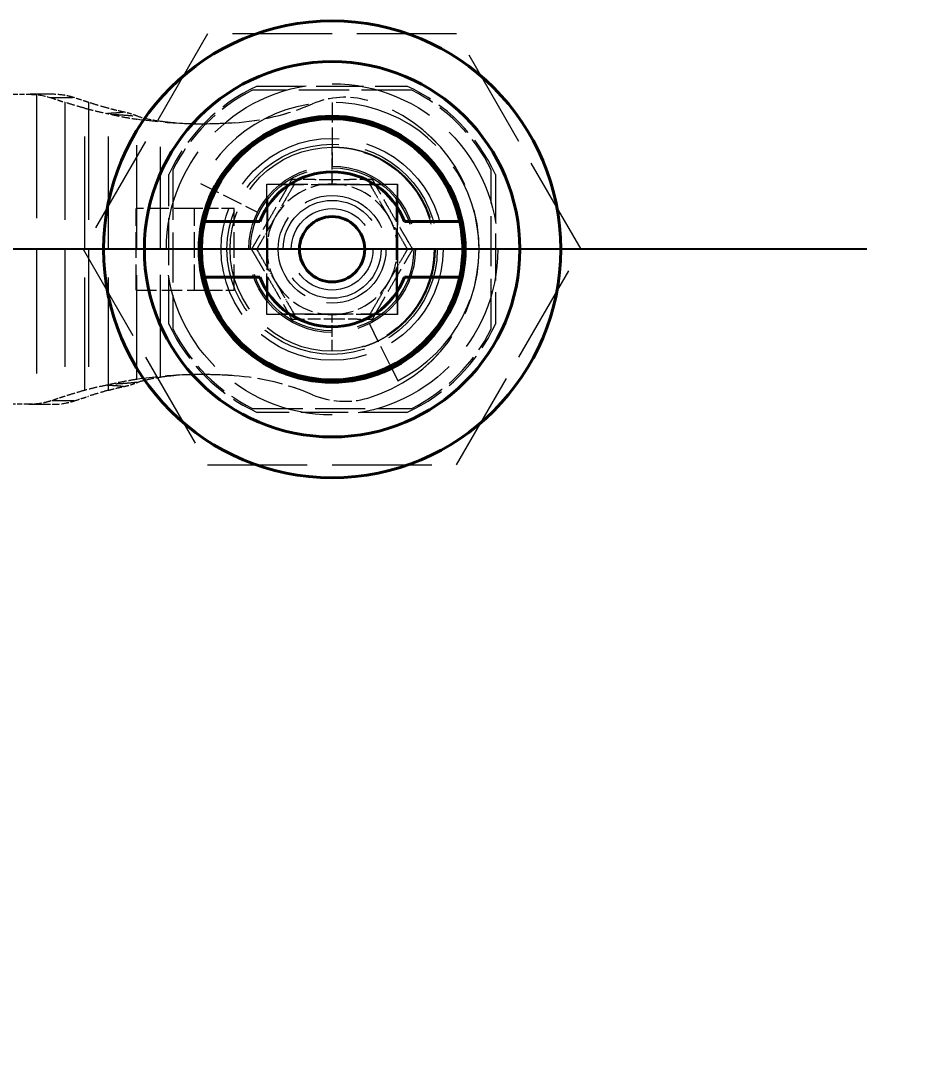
# Model space of a CAD drawing. Header units: millimetres. Extents: x 0 to 2523, y 0 to 1782.
# Drawn here: x 826.2 to 880.4, y 566.2 to 630.1 of the extents above; entities that cross this region are included whole.
import ezdxf

# ---------------------------------------------------------------- set-up
doc = ezdxf.new("R2010")
doc.units = ezdxf.units.MM
doc.header["$LTSCALE"] = 3
doc.linetypes.add('DASHED', pattern=[0.2067, 0.1654, -0.0413])
for name, color, linetype, lineweight in [('가려진 것(ISO)', 2, 'DASHED', 18), ('가려진 좁은 것(ISO)', 2, 'DASHED', 18), ('가시적인 것(ISO)', 3, 'Continuous', 40), ('치수(ISO)', 2, 'Continuous', 25)]:
    doc.layers.add(name, color=color, linetype=linetype, lineweight=lineweight)
doc.styles.add('치수 텍스트_PSTEK_POSCO', font='isocp.shx')
doc.dimstyles.new('치수_PSTEK_POSCO', dxfattribs={"dimscale": 3, "dimtxt": 2.5, "dimasz": 1.5, "dimexe": 1, "dimexo": 1.5, "dimgap": 1, "dimtad": 1, "dimrnd": 1e-08, "dimdsep": 46, "dimtxsty": '치수 텍스트_PSTEK_POSCO', "dimcen": 0.09, "dimdle": 10, "dimclrd": 7, "dimclre": 7, "dimclrt": 2, "dimadec": 1, "dimazin": 2, "dimtfac": 1, "dimtmove": 0, "dimatfit": 3, "dimfxl": 0, "dimtolj": 1, "dimlwd": -1, "dimlwe": -1, "dimarcsym": 0})

# ---------------------------------------------------------------- blocks, each defined once
blk = doc.blocks.new('*D47')
at = {"layer": 'Defpoints', "color": 0, "transparency": 16777216}
for p in [(882.527, 616.067), (749.664, 506.067), (882.527, 506.067)]:
    blk.add_point(p, dxfattribs=at)
at = {"layer": '치수(ISO)', "color": 7, "transparency": 16777216}
for p, q in [((878.027, 616.067), (746.664, 616.067)), ((749.664, 611.567), (749.664, 510.567)), ((878.027, 506.067), (746.664, 506.067))]:
    blk.add_line(p, q, dxfattribs=at)
for points in [[(748.914, 611.567), (750.414, 611.567), (749.664, 616.067)], [(748.914, 510.567), (750.414, 510.567), (749.664, 506.067)]]:
    blk.add_solid(points, dxfattribs=at)
at = {"layer": '치수(ISO)', "color": 2, "transparency": 16777216, "insert": (742.914, 555.814), "char_height": 7.5, "attachment_point": 4, "rotation": 90, "style": '치수 텍스트_PSTEK_POSCO'}
blk.add_mtext('\\A1;110', dxfattribs=at)

msp = doc.modelspace()

# ---------------------------------------------------------------- linework, layer by layer
at = {"layer": '가려진 것(ISO)', "ltscale": 12.296404}
for p, q in [((837.6516, 629.2737), (830.0266, 616.0669)), ((852.9016, 629.2737), (837.6516, 629.2737)), ((860.5266, 616.0669), (852.9016, 629.2737)), ((830.0266, 616.0669), (837.6516, 602.86)), ((852.9016, 602.86), (860.5266, 616.0669)), ((837.6516, 602.86), (852.9016, 602.86))]:
    msp.add_line(p, q, dxfattribs=at)
at = {"layer": '가려진 것(ISO)', "ltscale": 5.818844}
for p, q in [((840.694, 626.0669), (849.8591, 626.0669)), ((835.2766, 611.4843), (835.2766, 620.6494)), ((855.2766, 620.6494), (855.2766, 611.4843)), ((849.8591, 606.0669), (840.694, 606.0669))]:
    msp.add_line(p, q, dxfattribs=at)
at = {"layer": '가려진 것(ISO)', "ltscale": 0.617843}
for p, q in [((825.7306, 625.5669), (826.6978, 625.5669)), ((826.6978, 606.5669), (825.7306, 606.5669))]:
    msp.add_line(p, q, dxfattribs=at)
at = {"layer": '가려진 것(ISO)', "ltscale": 2.698401}
for p, q in [((828.133, 625.5669), (826.6978, 625.5669)), ((826.6978, 606.5669), (828.133, 606.5669))]:
    msp.add_line(p, q, dxfattribs=at)
at = {"layer": '가려진 것(ISO)', "ltscale": 6.187803}
for p, q in [((850.1497, 625.8169), (840.4034, 625.8169)), ((835.5266, 620.94), (835.5266, 611.1937)), ((855.0266, 611.1937), (855.0266, 620.94)), ((840.4034, 606.3169), (850.1497, 606.3169))]:
    msp.add_line(p, q, dxfattribs=at)
at = {"layer": '가려진 것(ISO)', "ltscale": 2.539495}
for p, q in [((846.0481, 625.3835), (846.0498, 625.3835)), ((841.2766, 620.0669), (841.2783, 620.0669)), ((841.2766, 612.0669), (841.2783, 612.0669)), ((846.0481, 606.7502), (846.0498, 606.7502))]:
    msp.add_line(p, q, dxfattribs=at)
at = {"layer": '가려진 것(ISO)', "ltscale": 2.476006}
for p, q in [((837.2261, 620.0906), (840.7146, 618.347)), ((847.5567, 611.5049), (849.3003, 608.0164))]:
    msp.add_line(p, q, dxfattribs=at)
at = {"layer": '가려진 것(ISO)', "ltscale": 5.079091}
for p, q in [((841.2766, 612.0669), (841.2766, 620.0669)), ((841.2783, 612.0669), (841.2783, 620.0669)), ((849.2766, 620.0669), (849.2766, 612.0669)), ((849.2783, 620.0669), (849.2783, 612.0669))]:
    msp.add_line(p, q, dxfattribs=at)
at = {"layer": '가려진 것(ISO)', "ltscale": 5.079092}
for p, q in [((841.2783, 620.0669), (849.2783, 620.0669)), ((849.2783, 612.0669), (841.2783, 612.0669))]:
    msp.add_line(p, q, dxfattribs=at)
at = {"layer": '가려진 것(ISO)', "ltscale": 3.892509}
for p, q in [((848.3421, 620.0169), (842.211, 620.0169)), ((841.3266, 619.1324), (841.3266, 613.0013)), ((849.2266, 613.0013), (849.2266, 619.1324)), ((842.211, 612.1169), (848.3421, 612.1169))]:
    msp.add_line(p, q, dxfattribs=at)
at = {"layer": '가려진 것(ISO)', "ltscale": 3.174394}
for p, q in [((833.2783, 613.5669), (833.2783, 618.5669)), ((839.2783, 613.5669), (839.2783, 618.5669)), ((839.2789, 613.5669), (839.2789, 618.5669))]:
    msp.add_line(p, q, dxfattribs=at)
at = {"layer": '가려진 것(ISO)', "ltscale": 2.520347}
for p, q in [((836.844, 618.5669), (833.2783, 618.5669)), ((833.2783, 613.5669), (836.844, 613.5669))]:
    msp.add_line(p, q, dxfattribs=at)
at = {"layer": '가려진 것(ISO)', "ltscale": 1.545837}
for p, q in [((839.2789, 618.5669), (836.844, 618.5669)), ((836.844, 613.5669), (839.2789, 613.5669))]:
    msp.add_line(p, q, dxfattribs=at)
at = {"layer": '가려진 것(ISO)', "ltscale": 12.855655}
msp.add_circle((845.2766, 616.0669), 10.15, dxfattribs=at)
at = {"layer": '가려진 것(ISO)', "ltscale": 13.780249}
msp.add_circle((845.2766, 616.0669), 6.8, dxfattribs=at)
at = {"layer": '가려진 것(ISO)', "ltscale": 12.918983}
msp.add_circle((845.2766, 616.0669), 5.1, dxfattribs=at)
at = {"layer": '가려진 것(ISO)', "ltscale": 12.665669}
for radius in [5, 2.5]:
    msp.add_circle((845.2766, 616.0669), radius, dxfattribs=at)
at = {"layer": '가려진 것(ISO)', "ltscale": 15.198803}
msp.add_circle((845.2766, 616.0669), 3, dxfattribs=at)
at = {"layer": '가려진 것(ISO)', "ltscale": 4.968216}
for start, end in [(114.619977, 155.380023), (24.619977, 65.380023), (204.619977, 245.380023), (294.619977, 335.380023)]:
    msp.add_arc((845.2766, 616.0669), 11, start, end, dxfattribs=at)
at = {"layer": '가려진 것(ISO)', "ltscale": 4.455295}
for start, end in [(116.556309, 153.443691), (26.556309, 63.443691), (206.556309, 243.443691), (296.556309, 333.443691)]:
    msp.add_arc((845.2766, 616.0669), 10.9, start, end, dxfattribs=at)
at = {"layer": '가려진 것(ISO)', "ltscale": 13.73512}
msp.add_arc((845.2766, 616.0669), 9, 296.556309, 153.443691, dxfattribs=at)
at = {"layer": '가려진 것(ISO)', "ltscale": 2.659358}
for start, end in [(90, 150), (29.999997, 90), (150, 209.999997), (330, 29.999997), (209.999997, 270), (270, 330)]:
    msp.add_arc((845.2766, 616.0669), 4, start, end, dxfattribs=at)
at = {"layer": '가려진 것(ISO)', "ltscale": 2.19112}
for centre, major_axis, start_param, end_param in [((846.0481, 620.3835), (-1.9645, 4.5979), 5.5929275, 6.2831853), ((846.0498, 620.3835), (1.4128, 4.7962), 0, 0.6902579), ((846.0481, 611.7502), (1.4128, -4.7962), 5.5929273, 6.2831853), ((846.0498, 611.7502), (-1.9645, -4.5979), 0, 0.690258)]:
    msp.add_ellipse(centre, major_axis=major_axis, ratio=0.9999999, start_param=start_param, end_param=end_param, dxfattribs=at)
at = {"layer": '가려진 것(ISO)', "ltscale": 3.154497}
for centre, major_axis, start_param, end_param in [((838.1899, 638.775), (0, -15), 0.0725483, 0.4037923), ((838.1916, 638.775), (0, -15), 0.0725482, 0.4037923), ((838.1899, 593.3587), (0, 15), 5.879393, 6.2106371), ((838.1916, 593.3587), (0, 15), 5.879393, 6.2106371)]:
    msp.add_ellipse(centre, major_axis=major_axis, ratio=0.9999999, start_param=start_param, end_param=end_param, dxfattribs=at)
at = {"layer": '가려진 것(ISO)', "ltscale": 13.117392}
for centre, major_axis, start_param, end_param in [((844.7766, 616.0669), (0, 9.5), 3.4280583, 5.9967198), ((844.7783, 616.0669), (0, -9.5), 0.2864657, 2.8551271)]:
    msp.add_ellipse(centre, major_axis=major_axis, ratio=0.9999999, start_param=start_param, end_param=end_param, dxfattribs=at)
at = {"layer": '가려진 것(ISO)', "ltscale": 0.917555}
msp.add_open_spline([(826.6978, 625.5669), (827.1603, 625.5655), (827.6064, 625.4979), (828.0071, 625.3711), (828.0231, 625.3659), (828.039, 625.3607)], degree=3, knots=[-2.32675333, -2.32675333, -2.32675333, -2.32675333, -2.19233301, -2.19233301, -2.18674205, -2.18674205, -2.18674205, -2.18674205], dxfattribs=at)
at = {"layer": '가려진 것(ISO)', "ltscale": 0.690815}
for points, knots in [([(828.039, 625.3607), (828.1991, 625.3077), (828.3522, 625.2573), (828.498, 625.2096), (828.6153, 625.1711), (828.7279, 625.1344), (828.8356, 625.0994), (828.8617, 625.0909), (828.8875, 625.0825), (828.913, 625.0742)], [0, 0, 0, 0, 0.5, 0.5, 0.5, 0.9025059, 0.9025059, 0.9025059, 1, 1, 1, 1]), ([(828.913, 607.0595), (828.8875, 607.0512), (828.8617, 607.0428), (828.8356, 607.0343), (828.7279, 606.9993), (828.6153, 606.9626), (828.498, 606.9241), (828.3522, 606.8764), (828.1991, 606.826), (828.039, 606.7731)], [0, 0, 0, 0, 0.0974908, 0.0974908, 0.0974908, 0.5, 0.5, 0.5, 1, 1, 1, 1])]:
    msp.add_open_spline(points, degree=3, knots=knots, dxfattribs=at)
at = {"layer": '가려진 것(ISO)', "ltscale": 0.917635}
for points, knots in [([(829.4742, 625.3607), (829.3435, 625.4035), (829.2083, 625.4407), (828.7694, 625.5351), (828.4512, 625.5654), (828.133, 625.5669)], [-2.39231706, -2.39231706, -2.39231706, -2.39231706, -2.3486929, -2.3486929, -2.25464695, -2.25464695, -2.25464695, -2.25464695]), ([(828.133, 606.5669), (828.4512, 606.5683), (828.7694, 606.5986), (829.2083, 606.693), (829.3435, 606.7303), (829.4742, 606.773)], [-3.84910613, -3.84910613, -3.84910613, -3.84910613, -3.75506018, -3.75506018, -3.71143601, -3.71143601, -3.71143601, -3.71143601])]:
    msp.add_open_spline(points, degree=3, knots=knots, dxfattribs=at)
at = {"layer": '가려진 것(ISO)', "ltscale": 0.690919}
for points, knots in [([(830.3483, 625.0742), (830.3224, 625.0826), (830.2963, 625.0911), (830.2698, 625.0997), (830.1624, 625.1347), (830.0501, 625.1713), (829.9332, 625.2096), (829.7874, 625.2573), (829.6342, 625.3077), (829.4742, 625.3607)], [0, 0, 0, 0, 0.0988299, 0.0988299, 0.0988299, 0.5, 0.5, 0.5, 1, 1, 1, 1]), ([(829.4742, 606.773), (829.6344, 606.8261), (829.7875, 606.8764), (829.9333, 606.9242), (830.0503, 606.9625), (830.1625, 606.999), (830.2698, 607.034), (830.2963, 607.0426), (830.3224, 607.0511), (830.3483, 607.0595)], [0, 0, 0, 0, 0.5, 0.5, 0.5, 0.9010945, 0.9010945, 0.9010945, 1, 1, 1, 1])]:
    msp.add_open_spline(points, degree=3, knots=knots, dxfattribs=at)
at = {"layer": '가려진 것(ISO)', "ltscale": 1.037947}
for points, knots in [([(830.1422, 624.7063), (829.9365, 624.7627), (829.7311, 624.8215), (829.3214, 624.9441), (829.1169, 625.0079), (828.913, 625.0742)], [-0.16348834, -0.16348834, -0.16348834, -0.16348834, -0.08174464, -0.08174464, -0.000001, -0.000001, -0.000001, -0.000001]), ([(831.5775, 624.7063), (831.3718, 624.7626), (831.1664, 624.8215), (830.7567, 624.9441), (830.5522, 625.0079), (830.3483, 625.0742)], [-0.16348865, -0.16348865, -0.16348865, -0.16348865, -0.08174478, -0.08174478, -0.000001, -0.000001, -0.000001, -0.000001]), ([(830.1422, 607.4274), (829.9365, 607.3711), (829.7311, 607.3123), (829.3214, 607.1896), (829.1169, 607.1258), (828.913, 607.0595)], [-0.16348834, -0.16348834, -0.16348834, -0.16348834, -0.08174464, -0.08174464, -0.000001, -0.000001, -0.000001, -0.000001]), ([(831.5775, 607.4274), (831.3718, 607.3711), (831.1664, 607.3123), (830.7567, 607.1896), (830.5522, 607.1258), (830.3483, 607.0595)], [-0.16348865, -0.16348865, -0.16348865, -0.16348865, -0.08174478, -0.08174478, -0.000001, -0.000001, -0.000001, -0.000001])]:
    msp.add_open_spline(points, degree=3, knots=knots, dxfattribs=at)
at = {"layer": '가려진 것(ISO)', "ltscale": 1.033177}
for points, knots in [([(830.1422, 624.7063), (830.3444, 624.651), (830.5596, 624.5966), (831.0183, 624.4901), (831.2616, 624.4382), (831.5137, 624.389)], [-0.16282276, -0.16282276, -0.16282276, -0.16282276, -0.08246392, -0.08246392, -0.000001, -0.000001, -0.000001, -0.000001]), ([(831.5137, 607.7447), (831.2616, 607.6955), (831.0183, 607.6436), (830.5597, 607.5371), (830.3444, 607.4827), (830.1422, 607.4274)], [0.000001, 0.000001, 0.000001, 0.000001, 0.08245258, 0.08245258, 0.16282276, 0.16282276, 0.16282276, 0.16282276])]:
    msp.add_open_spline(points, degree=3, knots=knots, dxfattribs=at)
at = {"layer": '가려진 것(ISO)', "ltscale": 0.746982}
msp.add_open_spline([(832.5436, 624.4721), (832.3661, 624.5103), (832.1965, 624.5491), (832.0353, 624.5883), (831.8741, 624.6275), (831.7214, 624.667), (831.5775, 624.7063)], degree=3, knots=[0, 0, 0, 0, 0.5, 0.5, 0.5, 1, 1, 1, 1], dxfattribs=at)
at = {"layer": '가려진 것(ISO)', "ltscale": 0.156232}
for points, knots in [([(831.5137, 624.389), (831.5514, 624.3817), (831.5891, 624.3738), (831.6647, 624.3571), (831.7026, 624.3483), (831.7405, 624.339)], [0.000001, 0.000001, 0.000001, 0.000001, 0.012313333, 0.012313333, 0.024625639, 0.024625639, 0.024625639, 0.024625639]), ([(831.7405, 607.7947), (831.7026, 607.7854), (831.6647, 607.7766), (831.5891, 607.7599), (831.5514, 607.7521), (831.5137, 607.7447)], [0.000001, 0.000001, 0.000001, 0.000001, 0.01231331, 0.01231331, 0.024625646, 0.024625646, 0.024625646, 0.024625646])]:
    msp.add_open_spline(points, degree=3, knots=knots, dxfattribs=at)
at = {"layer": '가려진 것(ISO)', "ltscale": 1.041271}
for points, knots in [([(831.7405, 624.339), (831.9933, 624.2768), (832.254, 624.2217), (832.7849, 624.1219), (833.0542, 624.0773), (833.3246, 624.0372)], [-0.16423316, -0.16423316, -0.16423316, -0.16423316, -0.08209167, -0.08209167, -0.00008865, -0.00008865, -0.00008865, -0.00008865]), ([(833.3246, 608.0965), (833.0543, 608.0564), (832.7851, 608.0119), (832.2542, 607.912), (831.9934, 607.8569), (831.7405, 607.7947)], [0.00008865, 0.00008865, 0.00008865, 0.00008865, 0.0820562, 0.0820562, 0.16423317, 0.16423317, 0.16423317, 0.16423317])]:
    msp.add_open_spline(points, degree=3, knots=knots, dxfattribs=at)
at = {"layer": '가려진 것(ISO)', "ltscale": 0.580682}
msp.add_open_spline([(833.3611, 624.2206), (833.2239, 624.2759), (833.0866, 624.3244), (832.9501, 624.3662), (832.8136, 624.4081), (832.6779, 624.4433), (832.5436, 624.4721)], degree=3, knots=[0, 0, 0, 0, 0.5, 0.5, 0.5, 1, 1, 1, 1], dxfattribs=at)
at = {"layer": '가려진 것(ISO)', "ltscale": 0.923971}
for points, knots in [([(834.7599, 623.9047), (834.5035, 623.9399), (834.2476, 623.9807), (833.7611, 624.0855), (833.5468, 624.1457), (833.3611, 624.2206)], [0.000001, 0.000001, 0.000001, 0.000001, 0.07765173, 0.07765173, 0.15274647, 0.15274647, 0.15274647, 0.15274647]), ([(833.3611, 607.9132), (833.5445, 607.9871), (833.7558, 608.0467), (834.2415, 608.1521), (834.5004, 608.1934), (834.7599, 608.229)], [-0.15257167, -0.15257167, -0.15257167, -0.15257167, -0.07857682, -0.07857682, -0.000001, -0.000001, -0.000001, -0.000001])]:
    msp.add_open_spline(points, degree=3, knots=knots, dxfattribs=at)
at = {"layer": '가려진 것(ISO)', "ltscale": 3.790577}
for points in [[(839.2789, 623.8145), (838.2864, 623.7424), (837.2906, 623.7248), (835.3009, 623.7992), (834.309, 623.8911), (833.3246, 624.0372)], [(839.2789, 608.3192), (838.2864, 608.3914), (837.2906, 608.4089), (835.3009, 608.3345), (834.309, 608.2426), (833.3246, 608.0965)]]:
    msp.add_open_spline(points, degree=3, knots=[-0.59728772, -0.59728772, -0.59728772, -0.59728772, -0.29865558, -0.29865558, -0.00008864, -0.00008864, -0.00008864, -0.00008864], dxfattribs=at)
at = {"layer": '가려진 것(ISO)', "ltscale": 2.873697}
for points in [[(839.2772, 623.8145), (838.6292, 623.7674), (837.9339, 623.7468), (837.3485, 623.7431), (836.763, 623.7394), (836.2874, 623.7527), (835.7365, 623.7981), (835.4221, 623.824), (835.0833, 623.8604), (834.7599, 623.9047)], [(839.2772, 608.3192), (838.6292, 608.3663), (837.9339, 608.3869), (837.3485, 608.3906), (836.763, 608.3943), (836.2874, 608.381), (835.7365, 608.3356), (835.4221, 608.3097), (835.0833, 608.2733), (834.7599, 608.229)]]:
    msp.add_open_spline(points, degree=3, knots=[0, 0, 0, 0, 0.3890197, 0.3890197, 0.3890197, 0.7780394, 0.7780394, 0.7780394, 1, 1, 1, 1], dxfattribs=at)
at = {"layer": '가려진 것(ISO)', "ltscale": 0.356764}
for points in [[(842.9672, 620.0669), (842.9672, 620.0668), (842.9637, 620.0728), (842.9502, 620.0962), (842.9397, 620.1144), (842.9114, 620.1635), (842.8929, 620.1955), (842.852, 620.2664), (842.8296, 620.3051), (842.8056, 620.3466), (842.8051, 620.3475), (842.8047, 620.3483)], [(847.586, 612.0669), (847.586, 612.0669), (847.5894, 612.0609), (847.6029, 612.0375), (847.6134, 612.0193), (847.6417, 611.9703), (847.6602, 611.9382), (847.7012, 611.8673), (847.7235, 611.8286), (847.7475, 611.7871), (847.748, 611.7862), (847.7485, 611.7854)]]:
    msp.add_open_spline(points, degree=3, knots=[0.000007253, 0.000007253, 0.000007253, 0.000007253, 0.012182988, 0.012182988, 0.025541036, 0.025541036, 0.040859243, 0.040859243, 0.055840117, 0.055840117, 0.056151409, 0.056151409, 0.056151409, 0.056151409], dxfattribs=at)
at = {"layer": '가려진 것(ISO)', "ltscale": 0.356759}
for points, knots in [([(847.586, 620.0669), (847.586, 620.0668), (847.5894, 620.0728), (847.6029, 620.0962), (847.6134, 620.1144), (847.6417, 620.1635), (847.6602, 620.1955), (847.7012, 620.2664), (847.7235, 620.3051), (847.7475, 620.3466), (847.748, 620.3475), (847.7485, 620.3483)], [-0.056046369, -0.056046369, -0.056046369, -0.056046369, -0.043826559, -0.043826559, -0.030415995, -0.030415995, -0.015038694, -0.015038694, 0, 0, 0.000312487, 0.000312487, 0.000312487, 0.000312487]), ([(842.9672, 612.0669), (842.9672, 612.0669), (842.9637, 612.0609), (842.9502, 612.0376), (842.9397, 612.0193), (842.9114, 611.9703), (842.8929, 611.9382), (842.852, 611.8673), (842.8296, 611.8286), (842.8056, 611.7871), (842.8051, 611.7862), (842.8047, 611.7854)], [-0.056046371, -0.056046371, -0.056046371, -0.056046371, -0.043826559, -0.043826559, -0.030415995, -0.030415995, -0.015038694, -0.015038694, 0, 0, 0.000312487, 0.000312487, 0.000312487, 0.000312487])]:
    msp.add_open_spline(points, degree=3, knots=knots, dxfattribs=at)
at = {"layer": '가려진 것(ISO)', "ltscale": 2.94755}
for points in [[(842.9672, 620.0668), (842.8885, 619.9306), (842.8049, 619.7859), (842.7155, 619.6309), (842.626, 619.476), (842.5307, 619.3108), (842.432, 619.14), (842.3334, 618.9691), (842.2314, 618.7925), (842.1276, 618.6127), (842.0238, 618.4329), (841.9181, 618.2499), (841.8125, 618.0669), (841.7068, 617.8838), (841.6011, 617.7008), (841.4973, 617.521), (841.3935, 617.3412), (841.2916, 617.1646), (841.1929, 616.9938), (841.0943, 616.8229), (840.9989, 616.6578), (840.9095, 616.5028), (840.82, 616.3479), (840.7364, 616.2031), (840.6578, 616.0669)], [(847.586, 612.0669), (847.6646, 612.2031), (847.7482, 612.3479), (847.8377, 612.5028), (847.9271, 612.6578), (848.0225, 612.8229), (848.1211, 612.9938), (848.2198, 613.1646), (848.3217, 613.3412), (848.4255, 613.521), (848.5293, 613.7008), (848.635, 613.8838), (848.7407, 614.0669), (848.8463, 614.2499), (848.952, 614.4329), (849.0558, 614.6127), (849.1596, 614.7925), (849.2616, 614.9691), (849.3602, 615.14), (849.4589, 615.3108), (849.5542, 615.476), (849.6437, 615.6309), (849.7331, 615.7859), (849.8167, 615.9306), (849.8953, 616.0668)]]:
    msp.add_open_spline(points, degree=3, knots=[0, 0, 0, 0, 0.125, 0.125, 0.125, 0.25, 0.25, 0.25, 0.375, 0.375, 0.375, 0.5, 0.5, 0.5, 0.625, 0.625, 0.625, 0.75, 0.75, 0.75, 0.875, 0.875, 0.875, 1, 1, 1, 1], dxfattribs=at)
at = {"layer": '가려진 것(ISO)', "ltscale": 0.319888}
for points in [[(842.9672, 620.0669), (842.8843, 619.9234), (842.8013, 619.7796), (842.7181, 619.6355)], [(847.586, 612.0669), (847.6688, 612.2103), (847.7518, 612.3541), (847.835, 612.4982)]]:
    msp.add_open_spline(points, degree=3, dxfattribs=at)
at = {"layer": '가려진 것(ISO)', "ltscale": 0.319816}
for points in [[(847.835, 619.6356), (847.7518, 619.7797), (847.6688, 619.9234), (847.586, 620.0669)], [(842.7182, 612.4981), (842.8014, 612.354), (842.8844, 612.2103), (842.9672, 612.0669)]]:
    msp.add_open_spline(points, degree=3, dxfattribs=at)
at = {"layer": '가려진 것(ISO)', "ltscale": 2.947551}
for points in [[(849.8953, 616.0669), (849.8167, 616.2031), (849.7331, 616.3479), (849.6437, 616.5028), (849.5542, 616.6578), (849.4589, 616.8229), (849.3602, 616.9938), (849.2616, 617.1646), (849.1596, 617.3412), (849.0558, 617.521), (848.952, 617.7008), (848.8463, 617.8838), (848.7407, 618.0669), (848.635, 618.2499), (848.5293, 618.4329), (848.4255, 618.6127), (848.3217, 618.7925), (848.2198, 618.9691), (848.1211, 619.14), (848.0225, 619.3108), (847.9271, 619.476), (847.8377, 619.6309), (847.7482, 619.7859), (847.6646, 619.9306), (847.586, 620.0668)], [(840.6578, 616.0668), (840.7364, 615.9306), (840.82, 615.7859), (840.9095, 615.6309), (840.9989, 615.476), (841.0943, 615.3108), (841.1929, 615.14), (841.2916, 614.9691), (841.3935, 614.7925), (841.4973, 614.6127), (841.6011, 614.4329), (841.7068, 614.2499), (841.8125, 614.0669), (841.9181, 613.8838), (842.0238, 613.7008), (842.1276, 613.521), (842.2314, 613.3412), (842.3334, 613.1646), (842.432, 612.9938), (842.5307, 612.8229), (842.626, 612.6578), (842.7155, 612.5028), (842.8049, 612.3479), (842.8885, 612.2031), (842.9672, 612.0669)]]:
    msp.add_open_spline(points, degree=3, knots=[0, 0, 0, 0, 0.125, 0.125, 0.125, 0.25, 0.25, 0.25, 0.375, 0.375, 0.375, 0.5, 0.5, 0.5, 0.625, 0.625, 0.625, 0.75, 0.75, 0.75, 0.875, 0.875, 0.875, 1, 1, 1, 1], dxfattribs=at)
at = {"layer": '가려진 것(ISO)', "ltscale": 0.413316}
for points in [[(842.4399, 619.1537), (842.332, 618.9667), (842.2237, 618.7791), (842.1153, 618.5914)], [(848.1132, 612.98), (848.2212, 613.1671), (848.3294, 613.3546), (848.4378, 613.5423)]]:
    msp.add_open_spline(points, degree=3, dxfattribs=at)
at = {"layer": '가려진 것(ISO)', "ltscale": 0.413627}
for points in [[(848.4379, 618.5912), (848.3295, 618.7791), (848.2211, 618.9668), (848.113, 619.1539)], [(842.1152, 613.5425), (842.2237, 613.3546), (842.332, 613.1669), (842.4401, 612.9798)]]:
    msp.add_open_spline(points, degree=3, dxfattribs=at)
at = {"layer": '가려진 것(ISO)', "ltscale": 0.410559}
for points in [[(841.5087, 617.5407), (841.401, 617.3542), (841.2935, 617.1679), (841.1862, 616.9821)], [(849.0445, 614.5931), (849.1521, 614.7795), (849.2597, 614.9658), (849.3669, 615.1516)]]:
    msp.add_open_spline(points, degree=3, dxfattribs=at)
at = {"layer": '가려진 것(ISO)', "ltscale": 0.41055}
for points in [[(849.3669, 616.9821), (849.2597, 617.1679), (849.1521, 617.3542), (849.0445, 617.5407)], [(841.1862, 615.1516), (841.2935, 614.9658), (841.401, 614.7795), (841.5087, 614.5931)]]:
    msp.add_open_spline(points, degree=3, dxfattribs=at)
at = {"layer": '가려진 것(ISO)', "ltscale": 0.320456}
for points in [[(840.9073, 616.499), (840.8239, 616.3546), (840.7407, 616.2106), (840.6578, 616.0669)], [(849.8954, 616.0669), (849.8124, 616.2106), (849.7292, 616.3546), (849.6459, 616.499)], [(840.6578, 616.0669), (840.7407, 615.9232), (840.8239, 615.7791), (840.9073, 615.6347)], [(849.6459, 615.6347), (849.7292, 615.7791), (849.8124, 615.9232), (849.8954, 616.0669)]]:
    msp.add_open_spline(points, degree=3, dxfattribs=at)
at = {"layer": '가려진 것(ISO)', "ltscale": 0.356819}
for points, knots in [([(840.6578, 616.0669), (840.6578, 616.0669), (840.6509, 616.0669), (840.624, 616.0669), (840.6029, 616.0669), (840.5462, 616.0669), (840.5093, 616.0669), (840.4274, 616.0669), (840.3827, 616.0669), (840.3347, 616.0669), (840.3337, 616.0669), (840.3327, 616.0669)], [-0.056055776, -0.056055776, -0.056055776, -0.056055776, -0.043849048, -0.043849048, -0.030415241, -0.030415241, -0.015046721, -0.015046721, 0, 0, 0.000314742, 0.000314742, 0.000314742, 0.000314742]), ([(849.8954, 616.0669), (849.8953, 616.0669), (849.9022, 616.0669), (849.9291, 616.0669), (849.9503, 616.0669), (850.0069, 616.0669), (850.0439, 616.0669), (850.1257, 616.0669), (850.1704, 616.0669), (850.2184, 616.0669), (850.2194, 616.0669), (850.2204, 616.0669)], [-0.056055727, -0.056055727, -0.056055727, -0.056055727, -0.043846592, -0.043846592, -0.030415241, -0.030415241, -0.015046721, -0.015046721, 0, 0, 0.000314742, 0.000314742, 0.000314742, 0.000314742])]:
    msp.add_open_spline(points, degree=3, knots=knots, dxfattribs=at)
at = {"layer": '가려진 것(ISO)', "ltscale": 0.746983}
msp.add_open_spline([(831.5775, 607.4274), (831.7213, 607.4667), (831.874, 607.5062), (832.0352, 607.5454), (832.1963, 607.5846), (832.366, 607.6234), (832.5436, 607.6616)], degree=3, knots=[0, 0, 0, 0, 0.5, 0.5, 0.5, 1, 1, 1, 1], dxfattribs=at)
at = {"layer": '가려진 것(ISO)', "ltscale": 0.580681}
msp.add_open_spline([(832.5436, 607.6616), (832.6774, 607.6903), (832.8129, 607.7254), (832.9493, 607.7673), (833.0858, 607.8091), (833.2233, 607.8576), (833.3611, 607.9132)], degree=3, knots=[0, 0, 0, 0, 0.5, 0.5, 0.5, 1, 1, 1, 1], dxfattribs=at)
at = {"layer": '가려진 것(ISO)', "ltscale": 0.917664}
msp.add_open_spline([(828.039, 606.7731), (827.9083, 606.7303), (827.7731, 606.693), (827.3342, 606.5986), (827.0159, 606.5683), (826.6978, 606.5669)], degree=3, knots=[3.71149206, 3.71149206, 3.71149206, 3.71149206, 3.75511823, 3.75511823, 3.84916664, 3.84916664, 3.84916664, 3.84916664], dxfattribs=at)
at = {"layer": '가려진 좁은 것(ISO)', "ltscale": 15.320109}
msp.add_line((827.1659, 625.5669), (827.1659, 606.5669), dxfattribs=at)
at = {"layer": '가려진 좁은 것(ISO)', "ltscale": 2.698427}
for p, q in [((828.039, 625.3607), (829.4742, 625.3607)), ((829.4742, 606.773), (828.039, 606.7731))]:
    msp.add_line(p, q, dxfattribs=at)
at = {"layer": '가려진 좁은 것(ISO)', "ltscale": 14.52563}
msp.add_line((828.913, 625.0742), (828.913, 607.0595), dxfattribs=at)
at = {"layer": '가려진 좁은 것(ISO)', "ltscale": 13.932405}
msp.add_line((830.1422, 607.4274), (830.1422, 624.7063), dxfattribs=at)
at = {"layer": '가려진 좁은 것(ISO)', "ltscale": 14.525633}
msp.add_line((830.3483, 625.0742), (830.3483, 607.0595), dxfattribs=at)
at = {"layer": '가려진 좁은 것(ISO)', "ltscale": 13.932404}
msp.add_line((831.5775, 607.4274), (831.5775, 624.7063), dxfattribs=at)
at = {"layer": '가려진 좁은 것(ISO)', "ltscale": 2.539495}
for p, q in [((844.0836, 624.9814), (844.0853, 624.9814)), ((847.4609, 625.1797), (847.4626, 625.1797)), ((839.2789, 623.8145), (839.2772, 623.8145)), ((839.2789, 608.3192), (839.2772, 608.3192)), ((844.0836, 607.1524), (844.0853, 607.1524)), ((847.4609, 606.954), (847.4626, 606.954))]:
    msp.add_line(p, q, dxfattribs=at)
at = {"layer": '가려진 좁은 것(ISO)', "ltscale": 2.476006}
msp.add_line((845.2774, 625.0669), (845.2774, 621.1669), dxfattribs=at)
at = {"layer": '가려진 좁은 것(ISO)', "ltscale": 12.853303}
msp.add_line((833.3246, 608.0965), (833.3246, 624.0372), dxfattribs=at)
at = {"layer": '가려진 좁은 것(ISO)', "ltscale": 12.639679}
msp.add_line((834.7599, 608.229), (834.7599, 623.9047), dxfattribs=at)
at = {"layer": '가려진 좁은 것(ISO)', "ltscale": 1.428422}
for p, q in [((845.2766, 620.0669), (845.2766, 622.3169)), ((845.2766, 609.8169), (845.2766, 612.0669))]:
    msp.add_line(p, q, dxfattribs=at)
at = {"layer": '가려진 좁은 것(ISO)', "ltscale": 0.31017}
for p, q in [((845.2766, 620.3301), (845.2766, 620.0669)), ((845.2766, 611.8037), (845.2766, 612.0669))]:
    msp.add_line(p, q, dxfattribs=at)
at = {"layer": '가려진 좁은 것(ISO)', "ltscale": 5.079091}
msp.add_line((849.2766, 612.0669), (849.2766, 620.0669), dxfattribs=at)
at = {"layer": '가려진 좁은 것(ISO)', "ltscale": 0.12796}
for p, q in [((841.2783, 619.0691), (841.2782, 619.069)), ((841.2782, 613.0647), (841.2783, 613.0646))]:
    msp.add_line(p, q, dxfattribs=at)
at = {"layer": '가려진 좁은 것(ISO)', "ltscale": 3.812028}
msp.add_line((841.2782, 619.069), (841.2782, 613.0647), dxfattribs=at)
at = {"layer": '가려진 좁은 것(ISO)', "ltscale": 0.125799}
for p, q in [((849.2782, 619.0647), (849.2783, 619.0646)), ((849.2783, 613.0691), (849.2782, 613.069))]:
    msp.add_line(p, q, dxfattribs=at)
at = {"layer": '가려진 좁은 것(ISO)', "ltscale": 3.806553}
msp.add_line((849.2782, 613.069), (849.2782, 619.0647), dxfattribs=at)
at = {"layer": '가려진 좁은 것(ISO)', "ltscale": 3.174394}
msp.add_line((836.844, 613.5669), (836.844, 618.5669), dxfattribs=at)
at = {"layer": '가려진 좁은 것(ISO)', "ltscale": 13.046878}
msp.add_circle((845.2766, 616.0669), 6.4381, dxfattribs=at)
at = {"layer": '가려진 좁은 것(ISO)', "ltscale": 12.665669}
msp.add_circle((845.2766, 616.0669), 6.25, dxfattribs=at)
at = {"layer": '가려진 좁은 것(ISO)', "ltscale": 11.145789}
msp.add_circle((845.2766, 616.0669), 3.3, dxfattribs=at)
at = {"layer": '가려진 좁은 것(ISO)', "ltscale": 2.734044}
for points, knots in [([(832.5436, 624.4721), (832.5218, 624.4687), (832.4993, 624.4654), (832.4762, 624.4622), (832.4339, 624.4563), (832.3896, 624.4507), (832.3432, 624.4455), (832.3149, 624.4423), (832.286, 624.4392), (832.2562, 624.4362), (832.2432, 624.435), (832.2301, 624.4337), (832.2168, 624.4324), (832.1784, 624.4288), (832.1389, 624.4254), (832.0981, 624.4222), (832.0619, 624.4193), (832.0248, 624.4166), (831.9868, 624.414), (831.962, 624.4123), (831.9368, 624.4106), (831.9113, 624.409), (831.902, 624.4084), (831.8926, 624.4078), (831.8832, 624.4073), (831.8516, 624.4054), (831.8196, 624.4035), (831.7869, 624.4018), (831.7577, 624.4002), (831.7281, 624.3987), (831.698, 624.3972), (831.671, 624.3959), (831.6436, 624.3946), (831.6159, 624.3934), (831.591, 624.3922), (831.5657, 624.3911), (831.5402, 624.3901), (831.5314, 624.3897), (831.5226, 624.3894), (831.5137, 624.389)], [0, 0, 0, 0, 0.0844545, 0.0844545, 0.0844545, 0.2392845, 0.2392845, 0.2392845, 0.3333333, 0.3333333, 0.3333333, 0.3743632, 0.3743632, 0.3743632, 0.4929223, 0.4929223, 0.4929223, 0.5980553, 0.5980553, 0.5980553, 0.6666667, 0.6666667, 0.6666667, 0.6917173, 0.6917173, 0.6917173, 0.7754928, 0.7754928, 0.7754928, 0.8505712, 0.8505712, 0.8505712, 0.9180518, 0.9180518, 0.9180518, 0.9789633, 0.9789633, 0.9789633, 1, 1, 1, 1]), ([(831.5137, 607.7447), (831.6542, 607.7391), (831.7871, 607.7325), (831.9112, 607.7247), (832.0352, 607.7169), (832.1505, 607.708), (832.256, 607.6975), (832.3615, 607.687), (832.4572, 607.6751), (832.5436, 607.6616)], [0, 0, 0, 0, 0.3333333, 0.3333333, 0.3333333, 0.6666667, 0.6666667, 0.6666667, 1, 1, 1, 1])]:
    msp.add_open_spline(points, degree=3, knots=knots, dxfattribs=at)
at = {"layer": '가려진 좁은 것(ISO)', "ltscale": 2.707696}
for points, knots in [([(831.7405, 624.339), (831.9332, 624.3311), (832.1249, 624.3215), (832.3126, 624.3098), (832.5004, 624.2982), (832.6842, 624.2844), (832.8603, 624.2691), (833.0364, 624.2539), (833.2047, 624.2372), (833.3611, 624.2206)], [0, 0, 0, 0, 0.3333333, 0.3333333, 0.3333333, 0.6666667, 0.6666667, 0.6666667, 1, 1, 1, 1]), ([(833.3611, 607.9132), (833.3361, 607.9105), (833.3108, 607.9078), (833.2852, 607.9052), (833.226, 607.899), (833.1652, 607.8929), (833.1031, 607.8869), (833.0418, 607.8809), (832.9792, 607.8751), (832.9155, 607.8694), (832.8972, 607.8678), (832.8788, 607.8662), (832.8603, 607.8646), (832.8154, 607.8607), (832.7701, 607.8569), (832.7243, 607.8532), (832.6627, 607.8483), (832.6003, 607.8435), (832.5373, 607.839), (832.4812, 607.8349), (832.4245, 607.8311), (832.3675, 607.8274), (832.3493, 607.8262), (832.331, 607.825), (832.3127, 607.8239), (832.2813, 607.822), (832.2499, 607.8201), (832.2183, 607.8182), (832.1745, 607.8157), (832.1305, 607.8132), (832.0863, 607.8109), (832.0472, 607.8088), (832.0079, 607.8068), (831.9686, 607.8049), (831.9336, 607.8032), (831.8985, 607.8016), (831.8633, 607.8), (831.8318, 607.7986), (831.8003, 607.7972), (831.7688, 607.7959), (831.7594, 607.7955), (831.7499, 607.7951), (831.7405, 607.7947)], [0, 0, 0, 0, 0.0532858, 0.0532858, 0.0532858, 0.1766136, 0.1766136, 0.1766136, 0.2983371, 0.2983371, 0.2983371, 0.3333333, 0.3333333, 0.3333333, 0.4182823, 0.4182823, 0.4182823, 0.5324802, 0.5324802, 0.5324802, 0.6341594, 0.6341594, 0.6341594, 0.6666667, 0.6666667, 0.6666667, 0.7223421, 0.7223421, 0.7223421, 0.7996501, 0.7996501, 0.7996501, 0.8681126, 0.8681126, 0.8681126, 0.9291059, 0.9291059, 0.9291059, 0.9836748, 0.9836748, 0.9836748, 1, 1, 1, 1])]:
    msp.add_open_spline(points, degree=3, knots=knots, dxfattribs=at)
at = {"layer": '가려진 좁은 것(ISO)', "ltscale": 0.001011}
msp.add_open_spline([(841.1646, 624.0726), (841.1646, 624.0726), (841.1646, 624.0726), (841.1646, 624.0726)], degree=3, dxfattribs=at)
at = {"layer": '가려진 좁은 것(ISO)', "ltscale": 15.938072}
msp.add_open_spline([(845.2766, 622.3169), (845.2766, 622.3169), (845.2766, 622.3169), (845.2766, 622.317), (845.2766, 622.317), (845.2767, 622.3171), (845.2768, 622.3172), (845.2771, 622.3174), (845.2775, 622.3175), (845.2782, 622.3177), (845.2786, 622.3178), (845.281, 622.3184), (845.2832, 622.3186), (845.2877, 622.3191), (845.2901, 622.3194), (845.2971, 622.3199), (845.3017, 622.3203), (845.3203, 622.3213), (845.3349, 622.3219), (845.3646, 622.3227), (845.3797, 622.323), (845.4257, 622.3236), (845.4571, 622.3236), (845.5511, 622.3226), (845.6139, 622.3206), (845.7645, 622.3137), (845.8626, 622.3068), (846.0627, 622.2874), (846.1648, 622.2749), (846.3683, 622.2446), (846.4696, 622.2268), (846.6668, 622.1873), (846.7627, 622.1655), (846.9361, 622.122), (847.02, 622.0992), (847.1897, 622.0489), (847.2755, 622.0216), (847.4474, 621.9624), (847.5337, 621.9306), (847.7056, 621.8628), (847.7913, 621.8268), (847.9609, 621.751), (848.0448, 621.7112), (848.21, 621.6284), (848.2912, 621.5853), (848.4501, 621.4967), (848.5276, 621.4511), (848.6783, 621.3582), (848.7514, 621.311), (848.8779, 621.2255), (848.9347, 621.1858), (849.0489, 621.1031), (849.1063, 621.06), (849.2207, 620.971), (849.2778, 620.9249), (849.3908, 620.8303), (849.4468, 620.7818), (849.5571, 620.6827), (849.6113, 620.6322), (849.7174, 620.5299), (849.7692, 620.478), (849.87, 620.3738), (849.9189, 620.3213), (850.0134, 620.2166), (850.0589, 620.1644), (850.1665, 620.0368), (850.2318, 619.9557), (850.3609, 619.7864), (850.4247, 619.6981), (850.5476, 619.5184), (850.6067, 619.4269), (850.7177, 619.2451), (850.7695, 619.1548), (850.8759, 618.9594), (850.933, 618.8469), (851.0417, 618.6151), (851.0933, 618.4957), (851.1898, 618.2516), (851.2347, 618.1268), (851.3167, 617.8734), (851.3539, 617.7448), (851.4199, 617.4855), (851.4487, 617.3548), (851.4978, 617.093), (851.5181, 616.9619), (851.5501, 616.7014), (851.5618, 616.5718), (851.5772, 616.3163), (851.5808, 616.1902), (851.5808, 616.0669), (851.5808, 615.9435), (851.5772, 615.8175), (851.5618, 615.5619), (851.5501, 615.4324), (851.5181, 615.1718), (851.4978, 615.0407), (851.4487, 614.7789), (851.4199, 614.6482), (851.3539, 614.3889), (851.3167, 614.2603), (851.2347, 614.0069), (851.1898, 613.8822), (851.0933, 613.638), (851.0417, 613.5186), (850.933, 613.2868), (850.8759, 613.1744), (850.7695, 612.9789), (850.7177, 612.8886), (850.6067, 612.7069), (850.5476, 612.6153), (850.4247, 612.4356), (850.3609, 612.3473), (850.2318, 612.178), (850.1665, 612.0969), (850.0589, 611.9693), (850.0134, 611.9171), (849.9189, 611.8124), (849.87, 611.76), (849.7692, 611.6557), (849.7174, 611.6038), (849.6113, 611.5015), (849.5571, 611.451), (849.4468, 611.3519), (849.3908, 611.3034), (849.2778, 611.2088), (849.2207, 611.1628), (849.1063, 611.0737), (849.0489, 611.0306), (848.9347, 610.9479), (848.8779, 610.9082), (848.7514, 610.8228), (848.6783, 610.7755), (848.5276, 610.6827), (848.4501, 610.6371), (848.2912, 610.5484), (848.21, 610.5053), (848.0448, 610.4225), (847.9609, 610.3827), (847.7913, 610.3069), (847.7056, 610.2709), (847.5337, 610.2031), (847.4474, 610.1713), (847.2755, 610.1122), (847.1897, 610.0848), (847.02, 610.0346), (846.9361, 610.0117), (846.7627, 609.9682), (846.6668, 609.9464), (846.4696, 609.9069), (846.3683, 609.8891), (846.1648, 609.8588), (846.0627, 609.8463), (845.8626, 609.8269), (845.7645, 609.82), (845.6139, 609.8131), (845.5511, 609.8111), (845.4571, 609.8102), (845.4257, 609.8102), (845.3797, 609.8107), (845.3646, 609.811), (845.3349, 609.8119), (845.3203, 609.8124), (845.3017, 609.8135), (845.2971, 609.8138), (845.2901, 609.8144), (845.2877, 609.8146), (845.2832, 609.8151), (845.281, 609.8154), (845.2786, 609.8159), (845.2782, 609.816), (845.2775, 609.8162), (845.2771, 609.8163), (845.2768, 609.8166), (845.2767, 609.8166), (845.2766, 609.8167), (845.2766, 609.8168), (845.2766, 609.8168), (845.2766, 609.8168), (845.2766, 609.8169)], degree=3, knots=[2.7682585, 2.7682585, 2.7682585, 2.7682585, 2.7682654, 2.7682654, 2.7682736, 2.7682736, 2.768302, 2.768302, 2.768405, 2.768405, 2.7685079, 2.7685079, 2.7691488, 2.7691488, 2.7697897, 2.7697897, 2.7710714, 2.7710714, 2.7753516, 2.7753516, 2.7796319, 2.7796319, 2.7881924, 2.7881924, 2.8053134, 2.8053134, 2.8334237, 2.8334237, 2.861534, 2.861534, 2.8896444, 2.8896444, 2.9177547, 2.9177547, 2.9432586, 2.9432586, 2.9687626, 2.9687626, 2.9942666, 2.9942666, 3.0197705, 3.0197705, 3.0452745, 3.0452745, 3.0707784, 3.0707784, 3.0962824, 3.0962824, 3.1217864, 3.1217864, 3.142083, 3.142083, 3.1623796, 3.1623796, 3.1826762, 3.1826762, 3.2029728, 3.2029728, 3.2232694, 3.2232694, 3.243566, 3.243566, 3.2638626, 3.2638626, 3.2841593, 3.2841593, 3.3139229, 3.3139229, 3.3436866, 3.3436866, 3.3734502, 3.3734502, 3.4032139, 3.4032139, 3.4402162, 3.4402162, 3.4772185, 3.4772185, 3.5142208, 3.5142208, 3.5512231, 3.5512231, 3.5882254, 3.5882254, 3.6252277, 3.6252277, 3.66223, 3.66223, 3.6992323, 3.6992323, 3.6992323, 3.7362346, 3.7362346, 3.7732369, 3.7732369, 3.8102392, 3.8102392, 3.8472415, 3.8472415, 3.8842438, 3.8842438, 3.9212461, 3.9212461, 3.9582484, 3.9582484, 3.9952507, 3.9952507, 4.0250143, 4.0250143, 4.054778, 4.054778, 4.0845417, 4.0845417, 4.1143053, 4.1143053, 4.1346019, 4.1346019, 4.1548985, 4.1548985, 4.1751951, 4.1751951, 4.1954918, 4.1954918, 4.2157884, 4.2157884, 4.236085, 4.236085, 4.2563816, 4.2563816, 4.2766782, 4.2766782, 4.3021822, 4.3021822, 4.3276861, 4.3276861, 4.3531901, 4.3531901, 4.378694, 4.378694, 4.404198, 4.404198, 4.429702, 4.429702, 4.4552059, 4.4552059, 4.4807099, 4.4807099, 4.5088202, 4.5088202, 4.5369305, 4.5369305, 4.5650409, 4.5650409, 4.5931512, 4.5931512, 4.6102722, 4.6102722, 4.6188327, 4.6188327, 4.6231129, 4.6231129, 4.6273932, 4.6273932, 4.6286749, 4.6286749, 4.6293158, 4.6293158, 4.6299566, 4.6299566, 4.6300596, 4.6300596, 4.6301625, 4.6301625, 4.6301909, 4.6301909, 4.6301992, 4.6301992, 4.6302061, 4.6302061, 4.6302061, 4.6302061], dxfattribs=at)
at = {"layer": '가려진 좁은 것(ISO)', "ltscale": 3.159124}
for points, knots in [([(842.8046, 620.3484), (842.7392, 620.2318), (842.6692, 620.1073), (842.5941, 619.9737), (842.5794, 619.9477), (842.5646, 619.9213), (842.5495, 619.8945), (842.4963, 619.8), (842.4405, 619.7011), (842.3828, 619.5988), (842.3405, 619.5237), (842.297, 619.4468), (842.2528, 619.3685), (842.2148, 619.3014), (842.1761, 619.2332), (842.137, 619.1642), (842.0684, 619.0433), (841.9982, 618.9199), (841.9269, 618.7949), (841.9071, 618.7603), (841.8873, 618.7256), (841.8674, 618.6907), (841.7743, 618.528), (841.6796, 618.3631), (841.5845, 618.1985), (841.4895, 618.0338), (841.394, 617.8693), (841.2996, 617.7074), (841.2794, 617.6727), (841.2593, 617.6382), (841.2392, 617.6037), (841.1666, 617.4795), (841.0948, 617.357), (841.0244, 617.2372), (840.9842, 617.1688), (840.9445, 617.1012), (840.9053, 617.0347), (840.8597, 616.9573), (840.8148, 616.8812), (840.771, 616.807), (840.7113, 616.7058), (840.6534, 616.6081), (840.5982, 616.5147), (840.5825, 616.4883), (840.5671, 616.4623), (840.5519, 616.4365), (840.4738, 616.3047), (840.4009, 616.1818), (840.3327, 616.0669)], [0.00000232, 0.00000232, 0.00000232, 0.00000232, 0.10460482, 0.10460482, 0.10460482, 0.125, 0.125, 0.125, 0.19708955, 0.19708955, 0.19708955, 0.25, 0.25, 0.25, 0.29543023, 0.29543023, 0.29543023, 0.375, 0.375, 0.375, 0.39704146, 0.39704146, 0.39704146, 0.5, 0.5, 0.5, 0.60295854, 0.60295854, 0.60295854, 0.625, 0.625, 0.625, 0.70456977, 0.70456977, 0.70456977, 0.75, 0.75, 0.75, 0.80291045, 0.80291045, 0.80291045, 0.875, 0.875, 0.875, 0.89539518, 0.89539518, 0.89539518, 0.99999751, 0.99999751, 0.99999751, 0.99999751]), ([(850.2204, 616.0669), (850.1522, 616.1818), (850.0794, 616.3047), (850.0013, 616.4365), (849.986, 616.4623), (849.9706, 616.4883), (849.955, 616.5147), (849.8997, 616.6081), (849.8419, 616.7058), (849.7822, 616.807), (849.7383, 616.8812), (849.6934, 616.9573), (849.6478, 617.0347), (849.6086, 617.1012), (849.5689, 617.1688), (849.5287, 617.2372), (849.4583, 617.357), (849.3865, 617.4795), (849.314, 617.6037), (849.2939, 617.6382), (849.2737, 617.6727), (849.2535, 617.7074), (849.1591, 617.8693), (849.0637, 618.0338), (848.9686, 618.1985), (848.8735, 618.3631), (848.7788, 618.528), (848.6858, 618.6907), (848.6659, 618.7256), (848.646, 618.7603), (848.6262, 618.7949), (848.5549, 618.9199), (848.4847, 619.0433), (848.4162, 619.1642), (848.377, 619.2332), (848.3384, 619.3014), (848.3004, 619.3685), (848.2561, 619.4468), (848.2127, 619.5237), (848.1703, 619.5988), (848.1126, 619.7011), (848.0568, 619.8), (848.0036, 619.8945), (847.9886, 619.9213), (847.9737, 619.9477), (847.9591, 619.9737), (847.8839, 620.1073), (847.814, 620.2318), (847.7485, 620.3484)], [0.00000249, 0.00000249, 0.00000249, 0.00000249, 0.10460482, 0.10460482, 0.10460482, 0.125, 0.125, 0.125, 0.19708955, 0.19708955, 0.19708955, 0.25, 0.25, 0.25, 0.29543023, 0.29543023, 0.29543023, 0.375, 0.375, 0.375, 0.39704146, 0.39704146, 0.39704146, 0.5, 0.5, 0.5, 0.60295854, 0.60295854, 0.60295854, 0.625, 0.625, 0.625, 0.70456977, 0.70456977, 0.70456977, 0.75, 0.75, 0.75, 0.80291045, 0.80291045, 0.80291045, 0.875, 0.875, 0.875, 0.89539518, 0.89539518, 0.89539518, 0.99999769, 0.99999769, 0.99999769, 0.99999769]), ([(840.3327, 616.0669), (840.4009, 615.9519), (840.4738, 615.8291), (840.5519, 615.6972), (840.5671, 615.6715), (840.5825, 615.6454), (840.5982, 615.619), (840.6534, 615.5256), (840.7113, 615.4279), (840.771, 615.3268), (840.8148, 615.2525), (840.8597, 615.1765), (840.9053, 615.099), (840.9445, 615.0325), (840.9842, 614.965), (841.0244, 614.8965), (841.0948, 614.7767), (841.1666, 614.6542), (841.2392, 614.53), (841.2593, 614.4956), (841.2794, 614.461), (841.2996, 614.4263), (841.394, 614.2644), (841.4895, 614.0999), (841.5845, 613.9353), (841.6796, 613.7706), (841.7743, 613.6057), (841.8674, 613.443), (841.8873, 613.4082), (841.9071, 613.3734), (841.9269, 613.3388), (841.9982, 613.2138), (842.0684, 613.0904), (842.137, 612.9696), (842.1761, 612.9005), (842.2148, 612.8323), (842.2528, 612.7652), (842.297, 612.6869), (842.3405, 612.61), (842.3828, 612.535), (842.4405, 612.4327), (842.4963, 612.3337), (842.5495, 612.2392), (842.5646, 612.2124), (842.5794, 612.186), (842.5941, 612.16), (842.6692, 612.0264), (842.7392, 611.9019), (842.8046, 611.7853)], [0.00000249, 0.00000249, 0.00000249, 0.00000249, 0.10460482, 0.10460482, 0.10460482, 0.125, 0.125, 0.125, 0.19708955, 0.19708955, 0.19708955, 0.25, 0.25, 0.25, 0.29543023, 0.29543023, 0.29543023, 0.375, 0.375, 0.375, 0.39704146, 0.39704146, 0.39704146, 0.5, 0.5, 0.5, 0.60295854, 0.60295854, 0.60295854, 0.625, 0.625, 0.625, 0.70456977, 0.70456977, 0.70456977, 0.75, 0.75, 0.75, 0.80291045, 0.80291045, 0.80291045, 0.875, 0.875, 0.875, 0.89539518, 0.89539518, 0.89539518, 0.99999769, 0.99999769, 0.99999769, 0.99999769]), ([(847.7485, 611.7853), (847.814, 611.9019), (847.8839, 612.0264), (847.9591, 612.16), (847.9737, 612.186), (847.9886, 612.2124), (848.0036, 612.2392), (848.0568, 612.3337), (848.1126, 612.4327), (848.1703, 612.535), (848.2127, 612.61), (848.2561, 612.6869), (848.3004, 612.7652), (848.3384, 612.8323), (848.377, 612.9005), (848.4162, 612.9696), (848.4847, 613.0904), (848.5549, 613.2138), (848.6262, 613.3388), (848.646, 613.3734), (848.6659, 613.4082), (848.6858, 613.443), (848.7788, 613.6057), (848.8735, 613.7706), (848.9686, 613.9353), (849.0637, 614.0999), (849.1591, 614.2644), (849.2535, 614.4263), (849.2737, 614.461), (849.2939, 614.4956), (849.314, 614.53), (849.3865, 614.6542), (849.4583, 614.7767), (849.5287, 614.8965), (849.5689, 614.965), (849.6086, 615.0325), (849.6478, 615.099), (849.6934, 615.1765), (849.7383, 615.2525), (849.7822, 615.3268), (849.8419, 615.4279), (849.8997, 615.5256), (849.955, 615.619), (849.9706, 615.6454), (849.986, 615.6715), (850.0013, 615.6972), (850.0794, 615.8291), (850.1522, 615.9519), (850.2204, 616.0669)], [0.00000232, 0.00000232, 0.00000232, 0.00000232, 0.10460482, 0.10460482, 0.10460482, 0.125, 0.125, 0.125, 0.19708955, 0.19708955, 0.19708955, 0.25, 0.25, 0.25, 0.29543023, 0.29543023, 0.29543023, 0.375, 0.375, 0.375, 0.39704146, 0.39704146, 0.39704146, 0.5, 0.5, 0.5, 0.60295854, 0.60295854, 0.60295854, 0.625, 0.625, 0.625, 0.70456977, 0.70456977, 0.70456977, 0.75, 0.75, 0.75, 0.80291045, 0.80291045, 0.80291045, 0.875, 0.875, 0.875, 0.89539518, 0.89539518, 0.89539518, 0.99999751, 0.99999751, 0.99999751, 0.99999751])]:
    msp.add_open_spline(points, degree=3, knots=knots, dxfattribs=at)
at = {"layer": '가려진 좁은 것(ISO)', "ltscale": 1.579512}
for points, knots in [([(845.2766, 620.3301), (845.1142, 620.3301), (844.9532, 620.3303), (844.7896, 620.3309), (844.7497, 620.3311), (844.7096, 620.3312), (844.6693, 620.3314), (844.5433, 620.332), (844.4153, 620.3327), (844.2864, 620.3336), (844.2051, 620.3342), (844.1235, 620.3348), (844.0419, 620.3354), (843.955, 620.3361), (843.8681, 620.3369), (843.7815, 620.3377), (843.6578, 620.3389), (843.5348, 620.3402), (843.4133, 620.3414), (843.373, 620.3419), (843.3328, 620.3423), (843.2927, 620.3428), (843.128, 620.3446), (842.966, 620.3465), (842.8046, 620.3484)], [0, 0, 0, 0, 0.20094998, 0.20094998, 0.20094998, 0.25, 0.25, 0.25, 0.40333094, 0.40333094, 0.40333094, 0.5, 0.5, 0.5, 0.60292444, 0.60292444, 0.60292444, 0.75, 0.75, 0.75, 0.7988985, 0.7988985, 0.7988985, 0.99999466, 0.99999466, 0.99999466, 0.99999466]), ([(847.7485, 620.3484), (847.5852, 620.3464), (847.4219, 620.3445), (847.2565, 620.3427), (847.2157, 620.3423), (847.1748, 620.3418), (847.1337, 620.3414), (847.0114, 620.3401), (846.8878, 620.3388), (846.7637, 620.3377), (846.6773, 620.3368), (846.5907, 620.3361), (846.5042, 620.3354), (846.4223, 620.3347), (846.3406, 620.3341), (846.2592, 620.3335), (846.1312, 620.3327), (846.0043, 620.332), (845.8794, 620.3314), (845.8391, 620.3312), (845.799, 620.3311), (845.759, 620.3309), (845.5967, 620.3303), (845.4372, 620.3301), (845.2766, 620.3301)], [0.00000535, 0.00000535, 0.00000535, 0.00000535, 0.20052293, 0.20052293, 0.20052293, 0.25, 0.25, 0.25, 0.39734023, 0.39734023, 0.39734023, 0.5, 0.5, 0.5, 0.59717741, 0.59717741, 0.59717741, 0.75, 0.75, 0.75, 0.79938724, 0.79938724, 0.79938724, 1, 1, 1, 1]), ([(842.8046, 611.7853), (842.9679, 611.7873), (843.1312, 611.7892), (843.2966, 611.791), (843.3374, 611.7915), (843.3784, 611.7919), (843.4194, 611.7923), (843.5418, 611.7936), (843.6654, 611.7949), (843.7894, 611.7961), (843.8758, 611.7969), (843.9624, 611.7976), (844.0489, 611.7983), (844.1308, 611.799), (844.2126, 611.7996), (844.294, 611.8002), (844.4219, 611.801), (844.5489, 611.8018), (844.6737, 611.8023), (844.714, 611.8025), (844.7542, 611.8027), (844.7941, 611.8028), (844.9564, 611.8034), (845.116, 611.8037), (845.2766, 611.8037)], [0.00000535, 0.00000535, 0.00000535, 0.00000535, 0.20052293, 0.20052293, 0.20052293, 0.25, 0.25, 0.25, 0.39734023, 0.39734023, 0.39734023, 0.5, 0.5, 0.5, 0.59717741, 0.59717741, 0.59717741, 0.75, 0.75, 0.75, 0.79938724, 0.79938724, 0.79938724, 1, 1, 1, 1]), ([(845.2766, 611.8037), (845.4389, 611.8037), (845.5999, 611.8034), (845.7635, 611.8028), (845.8035, 611.8026), (845.8435, 611.8025), (845.8838, 611.8023), (846.0098, 611.8017), (846.1379, 611.801), (846.2668, 611.8001), (846.348, 611.7996), (846.4296, 611.7989), (846.5112, 611.7983), (846.5981, 611.7976), (846.685, 611.7968), (846.7716, 611.796), (846.8953, 611.7948), (847.0184, 611.7936), (847.1398, 611.7923), (847.1802, 611.7918), (847.2204, 611.7914), (847.2604, 611.791), (847.4251, 611.7891), (847.5872, 611.7873), (847.7485, 611.7853)], [0, 0, 0, 0, 0.20094998, 0.20094998, 0.20094998, 0.25, 0.25, 0.25, 0.40333094, 0.40333094, 0.40333094, 0.5, 0.5, 0.5, 0.60292444, 0.60292444, 0.60292444, 0.75, 0.75, 0.75, 0.7988985, 0.7988985, 0.7988985, 0.99999466, 0.99999466, 0.99999466, 0.99999466])]:
    msp.add_open_spline(points, degree=3, knots=knots, dxfattribs=at)
at = {"layer": '가시적인 것(ISO)'}
for p, q in [((837.4593, 617.7669), (840.8412, 617.7669)), ((853.0939, 617.7669), (849.7119, 617.7669)), ((837.4593, 614.3669), (840.8412, 614.3669)), ((853.0939, 614.3669), (849.7119, 614.3669))]:
    msp.add_line(p, q, dxfattribs=at)
for radius in [14, 11.5, 8.15, 2]:
    msp.add_circle((845.2766, 616.0669), radius, dxfattribs=at)
for radius, start, end in [(8, 12.268899, 167.731101), (4.75, 20.970961, 159.029039), (8, 167.731101, 192.268899), (8, 347.731101, 12.268899), (8, 192.268899, 347.731101), (4.75, 200.970961, 339.029039)]:
    msp.add_arc((845.2766, 616.0669), radius, start, end, dxfattribs=at)

# ---------------------------------------------------------------- dimensions: what is measured, and where the dimension line sits
at = {"layer": '치수(ISO)', "color": 7}
dim = msp.add_linear_dim(base=(749.6638, 506.0669), p1=(882.5266, 616.0669), p2=(882.5266, 506.0669), angle=90, dimstyle='치수_PSTEK_POSCO', override={"dimdec": 2, "dimtp": 0, "dimtm": 0, "dimtdec": 2, "dimtofl": 0, "dimatfit": 1}, dxfattribs=at)
dim.commit()
dim.dimension.update_dxf_attribs({"geometry": '*D47', "text_midpoint": (749.6638, 561.0669), "dimtype": 160})

doc.saveas('drawing.dxf')
